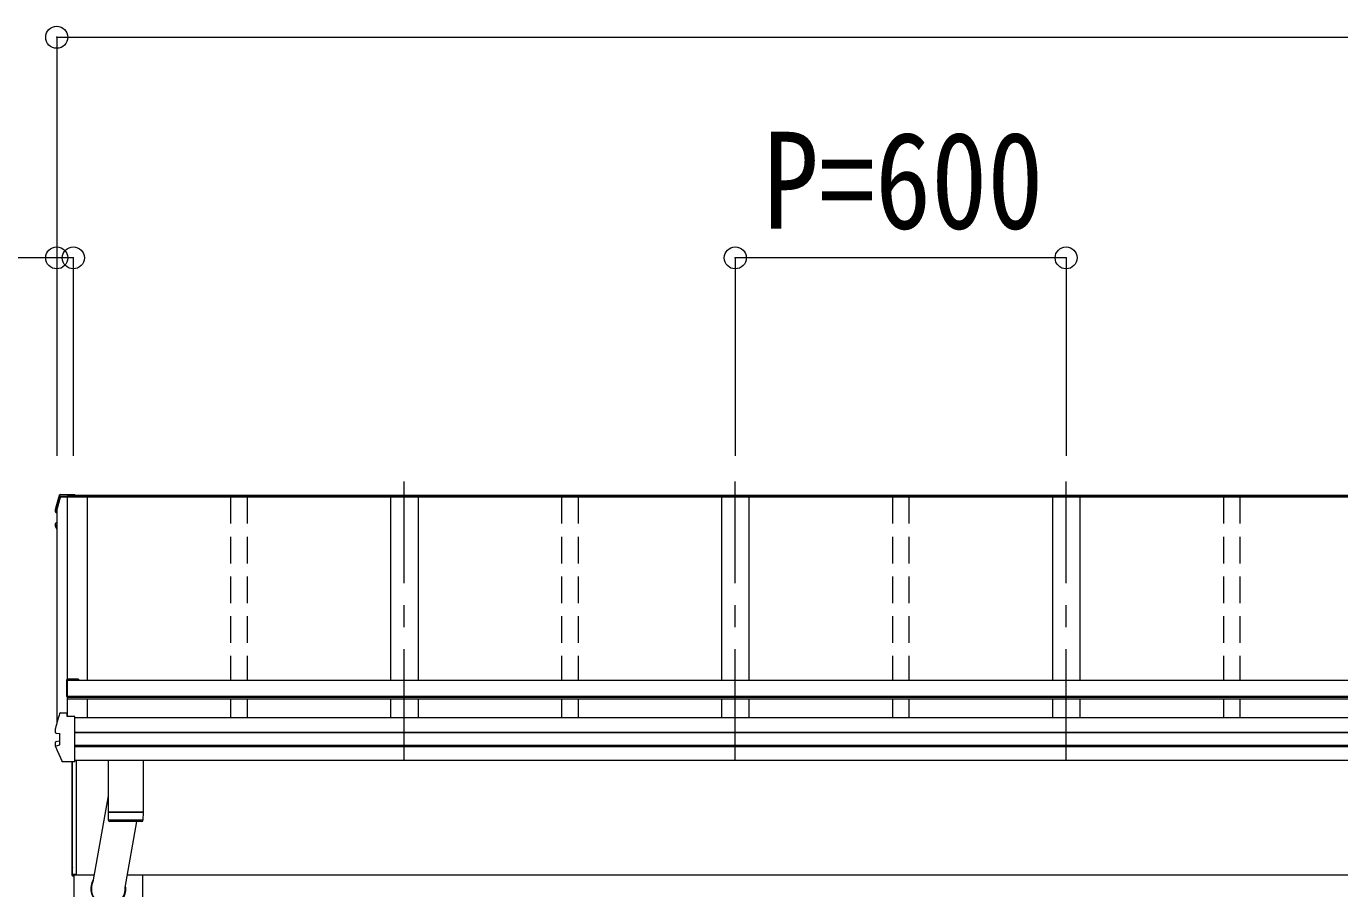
# Model space of a CAD drawing. Units: millimetres at full size, sheet at 1:40; details may follow other scales. Extents: x -11243 to 77708, y -7760 to 25636.
# Drawn here: x -8591 to -6210, y -2095 to -531 of the extents above; entities that cross this region are included whole.
import ezdxf
from ezdxf.enums import TextEntityAlignment as Align

# ---------------------------------------------------------------- set-up
doc = ezdxf.new("R2010")
doc.units = ezdxf.units.MM
doc.header["$LTSCALE"] = 40
doc.header["$PDMODE"] = 32
doc.header["$PDSIZE"] = 40
doc.linetypes.add('CHAIN1', pattern=[8, 5, -1, 1, -1])
doc.linetypes.add('DASHED1', pattern=[1.8, 1.2, -0.6])
for name, color, linetype, lineweight in [('0-1_本体', 5, 'CHAIN1', 9), ('0-3_ELV2', 4, 'Continuous', 9), ('0-6_OTH_LINE', 6, 'Continuous', 9), ('0-9_OUTLINE', 7, 'Continuous', 9)]:
    doc.layers.add(name, color=color, linetype=linetype, lineweight=lineweight)
doc.styles.add('ＭＳ ゴシック', font='')
doc.styles.get('ＭＳ ゴシック').set_extended_font_data('MS Gothic')

msp = doc.modelspace()

# ---------------------------------------------------------------- linework, layer by layer
at = {"layer": '0-1_本体'}
for p, q in [((-7905.5, -1860.84), (-7905.5, -1356.66)), ((-7305.5, -1860.84), (-7305.5, -1356.66)), ((-6705.5, -1860.84), (-6705.5, -1356.66))]:
    msp.add_line(p, q, dxfattribs=at)
at = {"layer": '0-3_ELV2'}
for p, q in [((-8527.5, -1379.93), (-8527.5, -1379.92)), ((-8527.5, -1379.93), (-8502.5, -1379.93)), ((-8527.5, -1379.93), (-8527.5, -1379.93)), ((-8502.5, -1383.95), (-8502.5, -1379.93)), ((-8537.78, -1407.49), (-8535.45, -1398.64)), ((-8535.45, -1398.64), (-8532.99, -1389.87)), ((-8532.99, -1389.87), (-8530.37, -1381.21)), ((-8480.5, -1385.19), (-8528.94, -1385.19)), ((-8516.47, -1385.04), (-8528.89, -1385.04)), ((-8528.74, -1383.54), (-8516.7, -1383.54)), ((-8516.7, -1382.45), (-8516.32, -1384.95)), ((-8516.7, -1383.54), (-8516.7, -1382.45)), ((-8502.5, -1382.45), (-8516.7, -1382.45)), ((-8516.7, -1383.54), (-8516.47, -1385.04)), ((-8516.47, -1385.04), (-8516.47, -1384.69)), ((-8516.4, -1385.19), (-8516.4, -1778.61)), ((-8505.5, -1384.95), (-8516.32, -1384.95)), ((-8515.8, -1782.56), (-8515.8, -1385.19)), ((-705.5, -1384.28), (-8505.5, -1384.28)), ((-705.5, -1385.18), (-8505.5, -1385.18)), ((-708.5, -1382.01), (-8502.5, -1382.01)), ((-8480.5, -1385.1), (-8480.5, -1717.54)), ((-7930.5, -1385.1), (-7930.5, -1717.54)), ((-7880.5, -1385.1), (-7880.5, -1717.54)), ((-7330.5, -1385.1), (-7330.5, -1717.54)), ((-7280.5, -1385.1), (-7280.5, -1717.54)), ((-6730.5, -1385.1), (-6730.5, -1717.54)), ((-6680.5, -1385.1), (-6680.5, -1717.54)), ((-8537.81, -1411.86), (-8537.81, -1407.81)), ((-8536.76, -1413.13), (-8535.5, -1413.37)), ((-8535.5, -1411.85), (-8536.27, -1411.7)), ((-8535.5, -1411.5), (-8536.19, -1411.37)), ((-8535.5, -1408.55), (-8535.5, -1795.42)), ((-8537.92, -1436.89), (-8537.92, -1432.83)), ((-8535.5, -1435.35), (-8536.86, -1435.62)), ((-8536.34, -1431.36), (-8536.33, -1431.36)), ((-8535.5, -1436.88), (-8536.34, -1437.04)), ((-8535.5, -1431.26), (-8536.33, -1431.36)), ((-8517.8, -1717.38), (-8517.8, -1746.84)), ((-8495.8, -1715.38), (-8515.8, -1715.38)), ((-8495.8, -1716.92), (-8515.8, -1716.92)), ((-4899.7, -1717.54), (-8515.8, -1717.54)), ((-8495.8, -1715.38), (-8495.8, -1717.54)), ((-8515.8, -1746.84), (-8517.8, -1746.84)), ((-4915.5, -1746.57), (-8515.8, -1746.57)), ((-4915.5, -1748.31), (-8515.8, -1748.31)), ((-4915.5, -1751.43), (-8515.8, -1751.43)), ((-8480.5, -1751.43), (-8480.5, -1785.09)), ((-7930.5, -1751.43), (-7930.5, -1785.09)), ((-7880.5, -1751.43), (-7880.5, -1785.09)), ((-7330.5, -1751.43), (-7330.5, -1785.09)), ((-7280.5, -1751.43), (-7280.5, -1785.09)), ((-6730.5, -1751.43), (-6730.5, -1785.09)), ((-6680.5, -1751.43), (-6680.5, -1785.09)), ((-8528.74, -1776.29), (-8516.7, -1776.29)), ((-8516.47, -1777.78), (-8516.7, -1776.29)), ((-8516.47, -1777.78), (-8516.47, -1778.13)), ((-8515.75, -1782.92), (-8516.47, -1778.13)), ((-8515.76, -1782.92), (-8516.32, -1779.24)), ((-8516.32, -1782.92), (-8516.32, -1779.24)), ((-8502.5, -1865.33), (-8502.5, -1782.92)), ((-708.5, -1785.09), (-8502.5, -1785.09)), ((-8537.81, -1811.99), (-8537.81, -1804.6)), ((-8537.92, -1837.03), (-8537.92, -1829.64)), ((-8536.86, -1828.36), (-8530.91, -1827.21)), ((-8536.19, -1813.46), (-8536.19, -1813.46)), ((-8529.93, -1814.23), (-8536.19, -1813.46)), ((-8530.5, -1814.37), (-8530.5, -1833.58)), ((-8529.93, -1814.23), (-8529.93, -1814.23)), ((-708.5, -1811.62), (-8502.5, -1811.62)), ((-708.5, -1812.51), (-8502.5, -1812.51)), ((-8536.33, -1835.74), (-8536.34, -1835.75)), ((-8536.33, -1835.74), (-8529.93, -1834.05)), ((-8529.93, -1834.05), (-8529.93, -1834.05)), ((-708.5, -1835.73), (-8502.5, -1835.73)), ((-708.5, -1837.66), (-8502.5, -1837.66)), ((-8502.5, -1865.33), (-8523.15, -1865.33)), ((-8507.5, -2071.01), (-8507.5, -1865.33)), ((-8507, -2071.41), (-8507, -1865.33)), ((-708.5, -1862.69), (-8502.5, -1862.69)), ((-8500.5, -1862.69), (-8500.5, -2069.01)), ((-8507, -2071.41), (-8507.01, -2071.47)), ((-8507, -2071.41), (-8507, -2071.41)), ((-8505.5, -2069.01), (-8500.5, -2069.01)), ((-8505.5, -2071.51), (-8505.5, -2069.01)), ((-8467.9, -2070.41), (-8505.5, -2070.41)), ((-8504.5, -2070.41), (-8504.5, -5370.41)), ((-2520.38, -2070.41), (-8407.26, -2070.41)), ((-8379.5, -5370.41), (-8379.5, -2070.41))]:
    msp.add_line(p, q, dxfattribs=at)
at = {"layer": '0-3_ELV2', "linetype": 'DASHED1'}
for p, q in [((-8220.5, -1385.1), (-8220.5, -1717.54)), ((-8190.5, -1385.1), (-8190.5, -1717.54)), ((-7620.5, -1385.1), (-7620.5, -1717.54)), ((-7590.5, -1385.1), (-7590.5, -1717.54)), ((-7020.5, -1385.1), (-7020.5, -1717.54)), ((-6990.5, -1385.1), (-6990.5, -1717.54)), ((-6420.5, -1385.1), (-6420.5, -1717.54)), ((-6390.5, -1385.1), (-6390.5, -1717.54)), ((-8220.5, -1751.43), (-8220.5, -1785.09)), ((-8190.5, -1751.43), (-8190.5, -1785.09)), ((-7620.5, -1751.43), (-7620.5, -1785.09)), ((-7590.5, -1751.43), (-7590.5, -1785.09)), ((-7020.5, -1751.43), (-7020.5, -1785.09)), ((-6990.5, -1751.43), (-6990.5, -1785.09)), ((-6420.5, -1751.43), (-6420.5, -1785.09)), ((-6390.5, -1751.43), (-6390.5, -1785.09))]:
    msp.add_line(p, q, dxfattribs=at)
at = {"layer": '0-3_ELV2'}
for points in [[(-8530.36, -1381.2), (-8530.24, -1380.91), (-8530.07, -1380.64), (-8529.85, -1380.41), (-8529.6, -1380.23), (-8529.32, -1380.1), (-8529.05, -1380.02), (-8528.82, -1379.98), (-8528.59, -1379.96), (-8528.33, -1379.94), (-8528.05, -1379.93), (-8527.74, -1379.92), (-8527.42, -1379.92)], [(-8502.5, -1383.95), (-8505.5, -1383.95), (-8505.5, -1384.95)], [(-8537.78, -1407.5), (-8537.81, -1407.76), (-8537.81, -1407.81)], [(-8535.5, -1443.09), (-8536.42, -1440.86), (-8537.82, -1437.37)], [(-8502.5, -1782.92), (-8516.7, -1782.92), (-8516.7, -1776.29)], [(-8537.78, -1804.29), (-8537.81, -1804.55), (-8537.81, -1804.6)], [(-8537.81, -1812.03), (-8537.81, -1811.94), (-8537.78, -1811.68)], [(-8536.27, -1813.45), (-8536.55, -1813.37), (-8536.79, -1813.3), (-8537.03, -1813.2), (-8537.3, -1813.03), (-8537.56, -1812.76), (-8537.75, -1812.41), (-8537.8, -1812.03)], [(-8536.19, -1813.46), (-8536.42, -1813.39), (-8536.62, -1813.24), (-8536.79, -1813.02), (-8536.91, -1812.75), (-8536.98, -1812.44), (-8536.99, -1812.11), (-8536.94, -1811.79)], [(-8530.5, -1814.37), (-8530.52, -1814.25), (-8530.55, -1814.16)], [(-8529.93, -1814.23), (-8529.85, -1814.26), (-8529.77, -1814.31), (-8529.71, -1814.39), (-8529.66, -1814.48), (-8529.64, -1814.59), (-8529.63, -1814.71)], [(-8529.93, -1834.05), (-8529.85, -1834.01), (-8529.77, -1833.95), (-8529.71, -1833.87), (-8529.66, -1833.76), (-8529.64, -1833.65), (-8529.63, -1833.53)], [(-8537.81, -1837.53), (-8537.88, -1837.37), (-8537.92, -1837.19), (-8537.92, -1837.01)], [(-8537.82, -1837.51), (-8534.97, -1844.33), (-8532.02, -1851.06), (-8528.98, -1857.71), (-8525.86, -1864.27)], [(-8537.02, -1837.72), (-8537.11, -1837.4), (-8537.14, -1837.04), (-8537.09, -1836.68), (-8536.98, -1836.35), (-8536.8, -1836.07), (-8536.58, -1835.86), (-8536.34, -1835.75)], [(-8523.17, -1865.33), (-8523.55, -1865.33), (-8523.9, -1865.32), (-8524.21, -1865.3), (-8524.49, -1865.27), (-8524.8, -1865.19), (-8525.13, -1865.05), (-8525.44, -1864.84), (-8525.7, -1864.56), (-8525.87, -1864.22)], [(-8507.01, -2071.47), (-8507.01, -2071.51), (-8507.01, -2071.51)], [(-8507, -2071.51), (-8507, -2071.51), (-8505.5, -2071.51)]]:
    msp.add_lwpolyline(points, dxfattribs=at)
for centre, radius, start, end in [((-8052.49, -1531.2), 499.82, 162.96047, 166.14879), ((-8052.49, -1531.2), 498.32, 162.94349, 166.12469), ((-8528.75, -1385.24), 1.7, 89.95676, 162.90929), ((-8536.52, -1411.86), 1.3, 166.2046, 259.10358), ((-8536.62, -1432.83), 1.3, 100.9005, 179.9623), ((-8536.62, -1436.89), 1.3, 100.8868, 201.66215), ((-8073.17, -1252.32), 498.64, 201.74241, 202.00165), ((-8073.17, -1251.98), 498.64, 201.78246, 202.00165), ((-8515.8, -1717.38), 2, 90, 180), ((-8052.49, -1923.95), 499.82, 162.96047, 166.14879), ((-8528.75, -1777.99), 1.7, 89.95676, 162.90929), ((-8536.62, -1829.64), 1.3, 100.9005, 179.9623), ((-8531, -1826.72), 0.499, 280.91518, 359.94761), ((-8507, -2071.01), 0.5, 180, 269.5), ((-8494.85, -2056.34), 12.15, 179.0404, 180.9596)]:
    msp.add_arc(centre, radius, start, end, dxfattribs=at)
at = {"layer": '0-6_OTH_LINE'}
for p, q in [((-8535.5, -551.03), (-8535.5, -1310.03)), ((-8535.5, -551.03), (-675.5, -551.03)), ((-8535.5, -951.03), (-8884.26, -951.03)), ((-8535.5, -951.03), (-8535.5, -1310.03)), ((-8505.5, -951.03), (-8535.5, -951.03)), ((-8505.5, -951.03), (-8505.5, -1310.03)), ((-7305.5, -951.03), (-7305.5, -1310.03)), ((-6705.5, -951.03), (-7305.5, -951.03)), ((-6705.5, -951.03), (-6705.5, -1310.03))]:
    msp.add_line(p, q, dxfattribs=at)
for p in [(-8535.5, -551.03), (-8535.5, -951.03), (-8505.5, -951.03), (-7305.5, -951.03), (-6705.5, -951.03)]:
    msp.add_point(p, dxfattribs=at)
at = {"layer": '0-9_OUTLINE'}
for p, q in [((-8442.5, -1862.69), (-8442.5, -1956.23)), ((-8378.5, -1956.23), (-8378.5, -1862.69)), ((-8442.5, -1926.45), (-8470.11, -2082.83)), ((-8378.5, -1956.23), (-8442.5, -1956.23)), ((-8442.5, -1957.23), (-8442.27, -1970.28)), ((-8378.5, -1957.23), (-8442.5, -1957.23)), ((-8442.27, -1970.23), (-8378.73, -1970.23)), ((-8381.73, -1973.23), (-8439.27, -1973.23)), ((-8438, -1956.23), (-8437.98, -1957.23)), ((-8411.28, -2093.02), (-8390.18, -1973.23)), ((-8383, -1956.23), (-8383.02, -1957.23)), ((-8378.73, -1970.28), (-8378.5, -1957.23))]:
    msp.add_line(p, q, dxfattribs=at)
for centre, start, end in [((-8439.27, -1970.23), 181, 270.04832), ((-8381.73, -1970.23), 270, 359)]:
    msp.add_arc(centre, 3, start, end, dxfattribs=at)
for major_axis, ratio, start_param, end_param in [((-31.85, 0), 0.984694, 5.7540451, 9.6056637), ((-30.8, 0), 0.983336, 5.8618427, 9.4974605)]:
    msp.add_ellipse((-8442, -2095.22), major_axis=major_axis, ratio=ratio, start_param=start_param, end_param=end_param, dxfattribs=at)

# ---------------------------------------------------------------- texts
at = {"layer": '0-6_OTH_LINE', "color": 7, "style": 'ＭＳ ゴシック', "width": 0.85}
msp.add_text('P=600', height=176, dxfattribs=at).set_placement((-7255.5, -951.03), align=Align.BOTTOM_LEFT)

doc.saveas('drawing.dxf')
